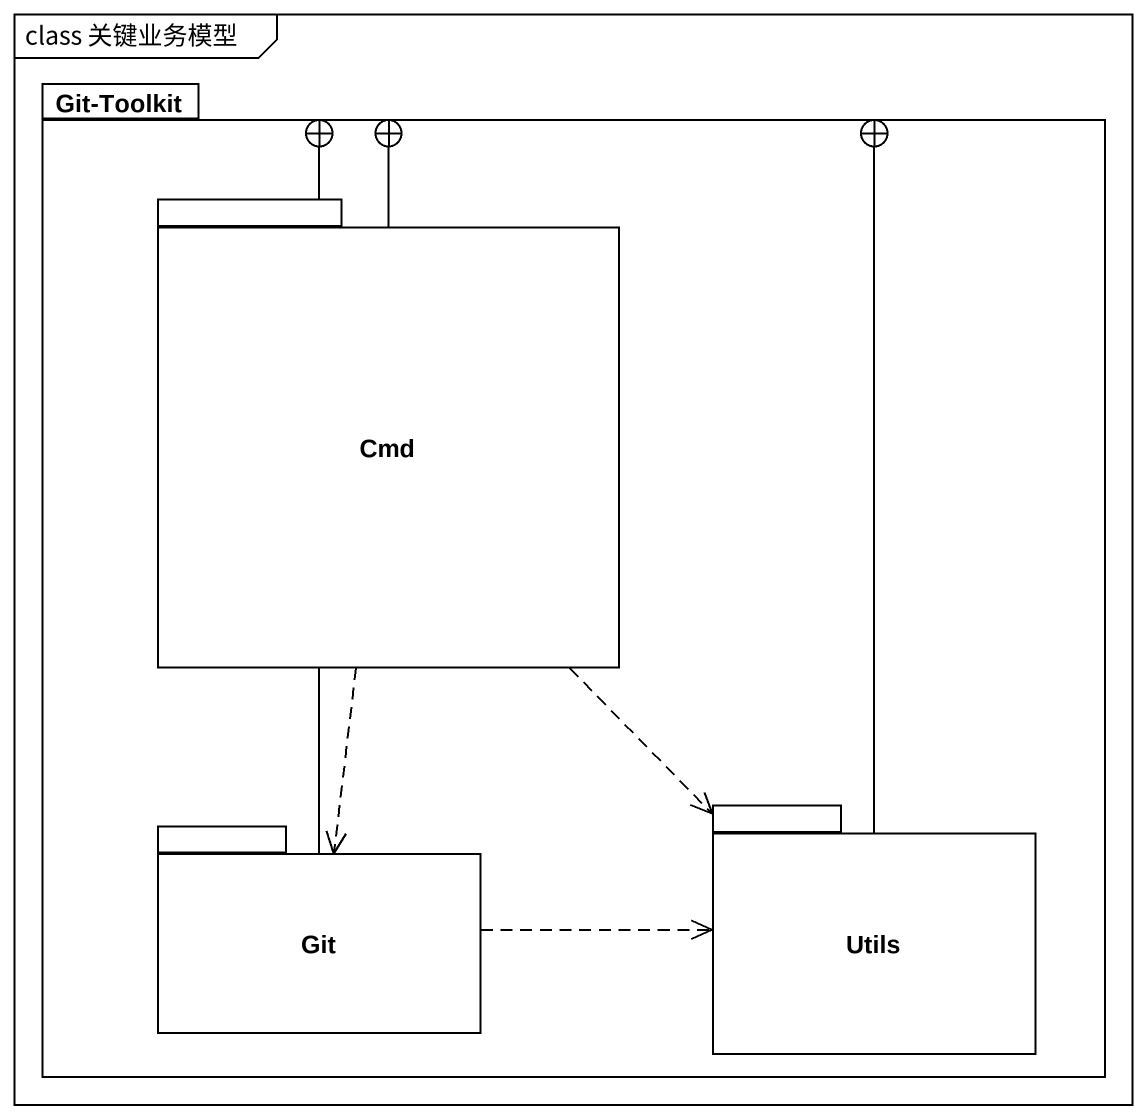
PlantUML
@startuml
mainframe class 关键业务模型
package "Git-Toolkit" as Git_Toolkit {
  package Cmd {
  }
  package Git {
  }
  package Utils {
  }
}
Cmd --+ Git_Toolkit
Cmd ..> Git
Cmd ..> Utils
Git -up-+ Git_Toolkit
Git .right.> Utils
Utils -up-+ Git_Toolkit
@enduml
